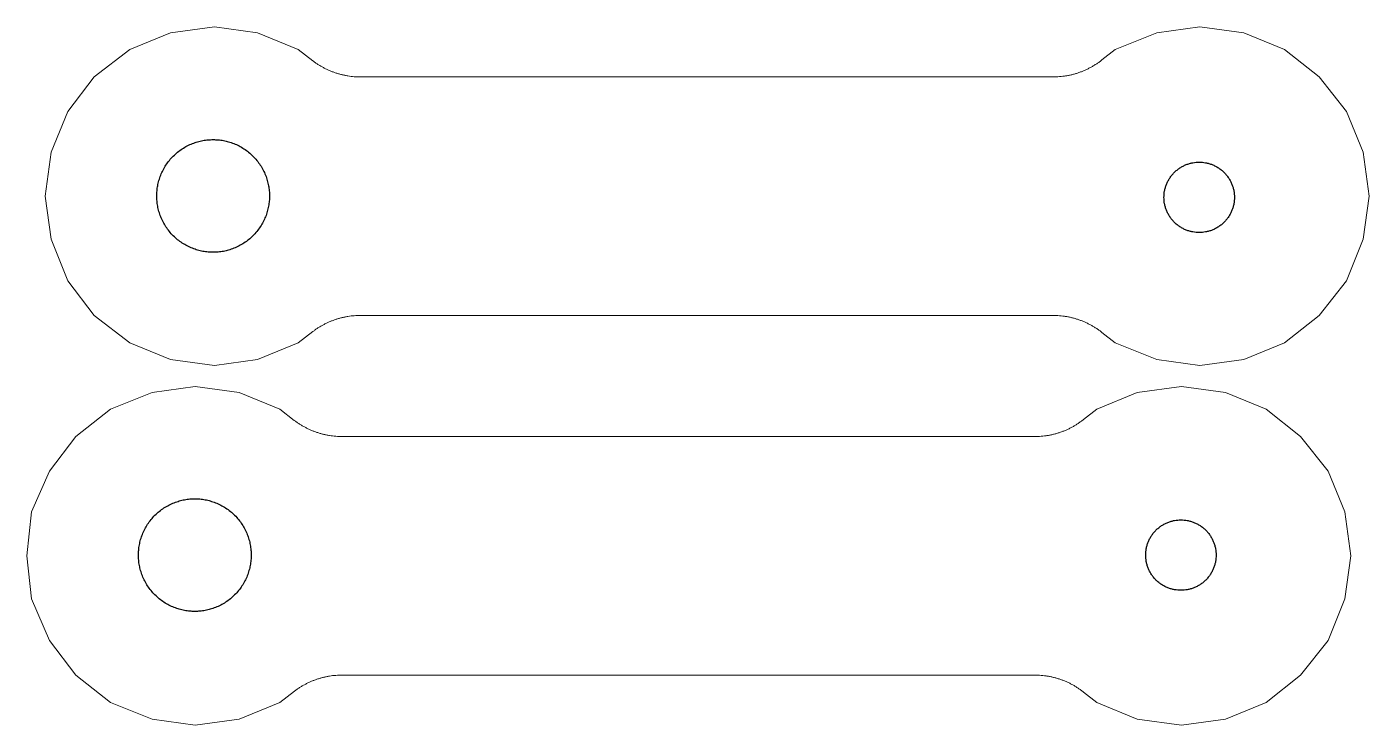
# Model space of a CAD drawing. Header units: millimetres. Extents: x -283.8 to -236.1, y -48.2 to -23.4.
import ezdxf

# ---------------------------------------------------------------- set-up
doc = ezdxf.new("R2010")
doc.units = ezdxf.units.MM
doc.header["$MEASUREMENT"] = 0
doc.layers.add('辅助线', color=7, linetype='Continuous', true_color=0x000000)

msp = doc.modelspace()

# ---------------------------------------------------------------- linework, layer by layer
at = {"layer": '辅助线', "color": 18, "lineweight": 0, "true_color": 0x000000}
for points in [[(-273.616, -24.568), (-274.136, -24.17), (-275.574, -23.577), (-277.098, -23.365), (-278.665, -23.577), (-280.104, -24.17), (-281.374, -25.143), (-282.306, -26.37), (-282.898, -27.81), (-283.111, -29.376), (-282.898, -30.9), (-282.306, -32.381), (-281.374, -33.609), (-280.104, -34.584), (-278.665, -35.176), (-277.098, -35.389), (-275.574, -35.176), (-274.136, -34.584), (-273.616, -34.185)], [(-236.332, -27.81), (-236.924, -26.37), (-237.899, -25.143), (-239.125, -24.17), (-240.565, -23.577), (-242.132, -23.365), (-243.656, -23.577), (-245.137, -24.17), (-245.604, -24.54)], [(-247.337, -25.143), (-271.92, -25.143)], [(-245.604, -34.214), (-245.137, -34.584), (-243.656, -35.176), (-242.132, -35.389), (-240.565, -35.176), (-239.125, -34.584), (-237.899, -33.609), (-236.924, -32.381), (-236.332, -30.9), (-236.12, -29.376), (-236.332, -27.81)], [(-271.919, -33.609), (-247.338, -33.609)], [(-274.27, -37.334), (-274.789, -36.936), (-276.227, -36.343), (-277.794, -36.131), (-279.318, -36.343), (-280.8, -36.936), (-282.028, -37.91), (-282.959, -39.137), (-283.594, -40.577), (-283.764, -42.143), (-283.594, -43.666), (-282.959, -45.149), (-282.028, -46.377), (-280.8, -47.35), (-279.318, -47.942), (-277.794, -48.154), (-276.227, -47.942), (-274.789, -47.35), (-274.269, -46.952)], [(-236.985, -43.666), (-236.773, -42.143), (-236.985, -40.577), (-237.578, -39.137), (-238.552, -37.91), (-239.778, -36.936), (-241.218, -36.343), (-242.785, -36.131), (-244.351, -36.343), (-245.791, -36.936), (-246.257, -37.306)], [(-247.991, -37.91), (-272.572, -37.91)], [(-246.257, -46.98), (-245.791, -47.35), (-244.351, -47.942), (-242.785, -48.154), (-241.218, -47.942), (-239.778, -47.35), (-238.552, -46.377), (-237.578, -45.149), (-236.985, -43.666)], [(-272.573, -46.377), (-247.99, -46.377)]]:
    msp.add_lwpolyline(points, dxfattribs=at)
for points, weights in [([(-271.92, -25.143), (-272.865, -25.143), (-273.616, -24.568)], [1, 0.947096161853, 1]), ([(-245.604, -24.54), (-246.365, -25.143), (-247.337, -25.143)], [1, 0.944405574217, 1]), ([(-273.616, -34.185), (-272.865, -33.609), (-271.919, -33.609)], [1, 0.946983821315, 1]), ([(-247.338, -33.609), (-246.365, -33.609), (-245.604, -34.214)], [1, 0.944289529121, 1]), ([(-272.572, -37.91), (-273.518, -37.91), (-274.27, -37.334)], [1, 0.946990372567, 1]), ([(-246.257, -37.306), (-247.018, -37.91), (-247.991, -37.91)], [1, 0.944295522815, 1]), ([(-274.269, -46.952), (-273.518, -46.377), (-272.573, -46.377)], [1, 0.947074651145, 1]), ([(-247.99, -46.377), (-247.018, -46.377), (-246.257, -46.98)], [1, 0.944382580973, 1])]:
    msp.add_rational_spline(points, weights, degree=2, dxfattribs=at)
at = {"layer": '辅助线'}
for points, knots in [([(-277.152, -27.368), (-279.152, -27.368), (-279.152, -29.368), (-279.152, -31.368), (-277.152, -31.368), (-275.152, -31.368), (-275.152, -29.368), (-275.152, -27.368), (-277.152, -27.368)], [0, 0, 0, 3.141593, 3.141593, 6.283185, 6.283185, 9.424778, 9.424778, 12.566371, 12.566371, 12.566371]), ([(-242.152, -28.168), (-243.402, -28.168), (-243.402, -29.418), (-243.402, -30.668), (-242.152, -30.668), (-240.902, -30.668), (-240.902, -29.418), (-240.902, -28.168), (-242.152, -28.168)], [0, 0, 0, 1.963495, 1.963495, 3.926991, 3.926991, 5.890486, 5.890486, 7.853982, 7.853982, 7.853982]), ([(-277.802, -40.118), (-279.802, -40.118), (-279.802, -42.118), (-279.802, -44.118), (-277.802, -44.118), (-275.802, -44.118), (-275.802, -42.118), (-275.802, -40.118), (-277.802, -40.118)], [0, 0, 0, 3.141593, 3.141593, 6.283185, 6.283185, 9.424778, 9.424778, 12.566371, 12.566371, 12.566371]), ([(-242.802, -40.868), (-244.052, -40.868), (-244.052, -42.118), (-244.052, -43.368), (-242.802, -43.368), (-241.552, -43.368), (-241.552, -42.118), (-241.552, -40.868), (-242.802, -40.868)], [0, 0, 0, 1.963495, 1.963495, 3.926991, 3.926991, 5.890486, 5.890486, 7.853982, 7.853982, 7.853982])]:
    msp.add_rational_spline(points, [1, 0.707106781187, 1, 0.707106781187, 1, 0.707106781187, 1, 0.707106781187, 1], degree=2, knots=knots, dxfattribs=at)

doc.saveas('drawing.dxf')
